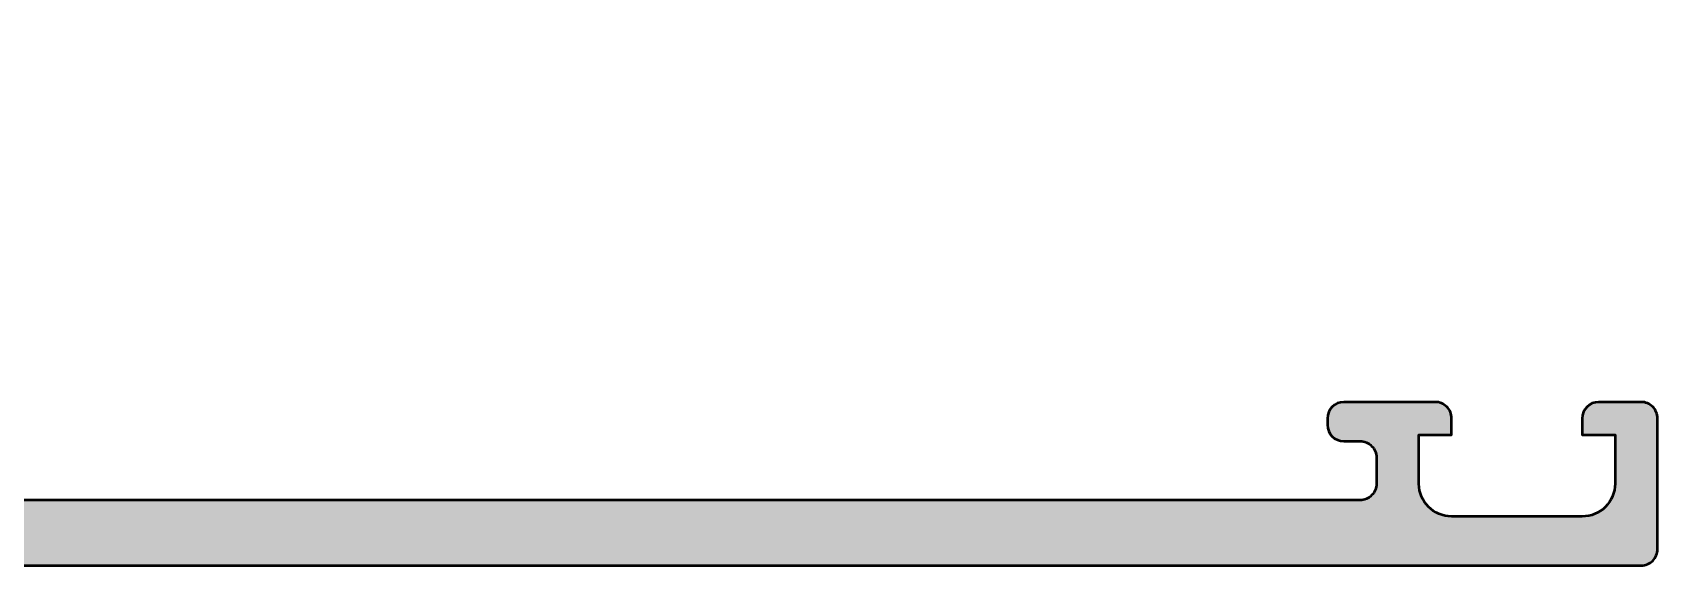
# Model space of a CAD drawing. Extents: x 0 to 128, y 0 to 90.
# Drawn here: x 78.28 to 128, y 0 to 16.3 of the extents above; entities that cross this region are included whole.
import ezdxf

# ---------------------------------------------------------------- set-up
doc = ezdxf.new("R2010")
doc.units = 0
doc.layers.add('0S-Alu contour', color=7, linetype='Continuous', lineweight=50)
doc.layers.add('0S-Alu hatch', color=252, linetype='Continuous', lineweight=25)

# ---------------------------------------------------------------- blocks, each defined once
blk = doc.blocks.new('462330__A95D37FD_48C2_4D55_8CF1_F7A8AE7CBAEC_')
at = {"layer": '0S-Alu hatch'}
h = blk.add_hatch(color=256, dxfattribs=at)
edge = h.paths.add_edge_path()
edge.add_line((77.10000000000004, 2.000000000000013), (71.02875295001213, 2.433660503570579))
edge.add_ellipse((71.10000110828429, 3.431119503563734), major_axis=(-1.000000378362188, 0), ratio=1, start_angle=8.537736391645012e-06, end_angle=85.91432110672099, ccw=False)
edge.add_line((70.10000072992212, 3.431119354686233), (70.10000000000004, 10.1))
edge.add_ellipse((70.60000124605585, 10.09999890522815), major_axis=(-0.5000012460570294, 0), ratio=1, start_angle=270.000059144424, end_angle=359.999874550462, ccw=False)
edge.add_line((70.60000072992212, 10.60000015128491), (71.50000000000001, 10.60000000000001))
edge.add_arc((71.50000072992216, 11.10000015128485), 0.4999999999999521, 269.9999163571082, 360)
edge.add_line((72.00000072992212, 11.10000015128484), (72.00000000000004, 12.50000000000074))
edge.add_ellipse((72.07883803814128, 12.76752101532061), major_axis=(-0.2788959122965632, 0), ratio=1, start_angle=-1.1645299000825275, end_angle=73.57983452474468, ccw=False)
edge.add_line((71.79999972992215, 12.77318915127714), (71.79999900000004, 13.22678299999224))
edge.add_ellipse((72.07886890940796, 13.23244226912665), major_axis=(-0.2789273269156594, 0), ratio=1, start_angle=-73.57528143294519, end_angle=1.1625769736472193, ccw=False)
edge.add_line((72.00000072992215, 13.49998715127712), (72.00000000000001, 15.37999800000075))
edge.add_arc((71.70000072992215, 15.37999815128565), 0.2999999999999829, 359.9999711101367, 450)
edge.add_line((71.70000072992215, 15.67999815128563), (70.72002568095725, 15.67999800000075))
edge.add_arc((70.72002641087936, 15.37999815128565), 0.2999999999999936, 90.00013940492396, 180)
edge.add_line((70.42002641087936, 15.37999815128565), (70.42002568095727, 12.62000000000075))
edge.add_ellipse((70.30002692700798, 12.6199989052381), major_axis=(-0.1199987539542833, 0), ratio=1, start_angle=89.99975356383038, end_angle=180.0005227158989, ccw=False)
edge.add_line((70.30002641087863, 12.50000015128494), (65.99994439642526, 12.50000000000005))
edge.add_ellipse((65.99994538460828, 13.00000025826), major_axis=(-0.5000002582609234, 0), ratio=1, start_angle=1.2253957095254009e-05, end_angle=89.9998867626258, ccw=False)
edge.add_line((65.49994512634737, 13.00000015128502), (65.49994439642538, 13.70000000000019))
edge.add_line((65.49994439642538, 13.70000000000019), (66.88143985404757, 16.09282032302732))
edge.add_arc((66.76182534169885, 16.16188036663646), 0.1381197846484886, 329.9997942543942, 453.6515491367376)
edge.add_arc((67.07146248664698, 11.31000108375461), 4.999869236974234, 93.65154913674301, 116.1005569611627)
edge.add_ellipse((63.99997292813471, 17.60005755479198), major_axis=(-2.000063781674495, 0), ratio=1, start_angle=64.1580672368334, end_angle=115.8419327631662, ccw=False)
edge.add_arc((60.92848336962241, 11.3100010837547), 4.999869236974176, 63.89944303883657, 86.34845086325608)
edge.add_arc((61.2381205145706, 16.16188036663647), 0.1381197846484962, 86.34845086325971, 210.0000000000028)
edge.add_line((61.11850527229978, 16.09282047431222), (62.49999999999986, 13.70000000000019))
edge.add_line((62.49999999999986, 13.70000000000019), (62.49999999999993, 13.0000000000001))
edge.add_ellipse((62.00000124605407, 12.99999890523174), major_axis=(-0.4999987539470587, 0), ratio=1, start_angle=89.9999408554799, end_angle=180.000125449538, ccw=False)
edge.add_line((62.00000072992206, 12.50000015128495), (57.69997431904286, 12.50000000000005))
edge.add_ellipse((57.69997530723053, 12.62000025826161), major_axis=(-0.1200002582656348, 0), ratio=1, start_angle=5.107678987315012e-05, end_angle=89.99952817616412, ccw=False)
edge.add_line((57.57997504896493, 12.62000015128498), (57.57997431904282, 15.37999800000008))
edge.add_arc((57.27997504896492, 15.37999815128498), 0.3000000000000043, 359.9999711101367, 449.9999999999973)
edge.add_line((57.27997504896494, 15.67999815128499), (56.30000000000005, 15.67999800000009))
edge.add_arc((56.30000072992215, 15.37999815128498), 0.2999999999999989, 90.00013940492396, 180)
edge.add_line((56.00000072992216, 15.37999815128499), (56.00000000000004, 13.49998699999156))
edge.add_ellipse((55.92113449620829, 13.23244408287827), major_axis=(-0.2789246855081369, 0), ratio=1, start_angle=178.837070446427, end_angle=253.5756945011897, ccw=False)
edge.add_line((56.20000172992214, 13.22678315127645), (56.20000100000004, 12.77318899999158))
edge.add_ellipse((55.92116536696441, 12.76751920183801), major_axis=(-0.2788932714525051, 0), ratio=1, start_angle=106.4197524022729, end_angle=181.1648824805534, ccw=False)
edge.add_line((56.00000072992215, 12.50000015128497), (56.00000000000001, 11.1))
edge.add_arc((56.50000072992209, 11.10000015128489), 0.4999999999999787, 180.0000173297123, 269.9999999999984)
edge.add_line((56.50000072992208, 10.60000015128491), (57.40000000000002, 10.60000000000001))
edge.add_ellipse((57.40000098818011, 10.10000025825898), major_axis=(-0.4999997417420014, 0), ratio=1, start_angle=179.999987746043, end_angle=270.0001132371549, ccw=False)
edge.add_line((57.9000007299221, 10.1000001512849), (57.9, 3.431119203401324))
edge.add_ellipse((56.90000136109887, 3.431118035204163), major_axis=(-0.999998638901815, 0), ratio=1, start_angle=94.08558609440178, end_angle=180.0000669328046, ccw=False)
edge.add_line((56.97124777991001, 2.433660654855472), (50.90000000000003, 2.000000000000013))
edge.add_line((50.90000000000003, 2.000000000000013), (9.099999999999987, 1.999999999999999))
edge.add_ellipse((9.100000988183051, 2.500000258259957), major_axis=(-0.5000002582609345, 0), ratio=1, start_angle=1.2253957095254009e-05, end_angle=89.99988676262058, ccw=False)
edge.add_line((8.60000072992213, 2.500000151284903), (8.600000000000023, 3.299999999999998))
edge.add_ellipse((9.10000124605585, 3.299998905228133), major_axis=(-0.500001246057026, 0), ratio=1, start_angle=270.0000591444199, end_angle=359.999874550462, ccw=False)
edge.add_line((9.100000729922133, 3.800000151284893), (9.600000000000026, 3.799999999999999))
edge.add_arc((9.600000729922133, 4.300000151284891), 0.4999999999999983, 269.9999163571131, 360)
edge.add_line((10.10000072992213, 4.300000151284894), (10.10000000000002, 4.499999999999998))
edge.add_arc((9.60000072992213, 4.500000151284893), 0.5, 359.9999826492693, 450)
edge.add_line((9.60000072992213, 5.000000151284893), (6.800000000000013, 5))
edge.add_arc((6.800000729922119, 4.500000151284892), 0.5000000000000009, 90.00008364293738, 180)
edge.add_line((6.300000729922118, 4.500000151284891), (6.300000000000011, 4))
edge.add_line((6.300000000000011, 4), (7.300000000000011, 4))
edge.add_line((7.300000000000011, 4), (7.300000000000011, 2.500000000000005))
edge.add_ellipse((6.300001246054564, 2.499998905230804), major_axis=(-0.9999987539460462, 0), ratio=1, start_angle=89.99997042775237, end_angle=180.0000627218637, ccw=False)
edge.add_line((6.300000729922118, 1.500000151284893), (2.300000000000012, 1.499999999999999))
edge.add_ellipse((2.300000988182316, 2.500000258259714), major_axis=(-1.000000258260204, 0), ratio=1, start_angle=6.156649305921746e-06, end_angle=89.99994338133922, ccw=False)
edge.add_line((1.300000729922117, 2.500000151284894), (1.300000000000011, 3.999999999999998))
edge.add_line((1.300000000000011, 3.999999999999998), (2.300000000000011, 3.999999999999999))
edge.add_line((2.300000000000011, 3.999999999999999), (2.30000000000001, 4.5))
edge.add_arc((1.80000072992212, 4.500000151284895), 0.4999999999999974, 359.9999826492693, 450)
edge.add_line((1.800000729922119, 5.000000151284893), (0.5000000000000006, 5))
edge.add_arc((0.5000007299221066, 4.500000151284893), 0.4999999999999992, 90.00008364293743, 180)
edge.add_line((7.299221074e-07, 4.500000151284894), (1e-16, 0.5000000000000009))
edge.add_arc((0.5000007299221068, 0.500000151284894), 0.5, 180.0000173297123, 270)
edge.add_line((0.5000007299221066, 1.512848939e-07), (127.5, 4e-16))
edge.add_arc((127.5000007299221, 0.5000001512849033), 0.5000000000000094, 269.9999163571115, 360)
edge.add_line((128.0000007299221, 0.500000151284892), (128, 4.500000000000026))
edge.add_arc((127.5000007299221, 4.50000015128491), 0.4999999999999858, 359.9999826492693, 450)
edge.add_line((127.5000007299221, 5.000000151284896), (126.2, 4.999999999999998))
edge.add_arc((126.2000007299221, 4.500000151284903), 0.4999999999999885, 90.00008364294075, 180)
edge.add_line((125.7000007299221, 4.500000151284878), (125.7, 3.999999999999999))
edge.add_line((125.7, 3.999999999999999), (126.7, 3.999999999999999))
edge.add_line((126.7, 3.999999999999999), (126.7, 2.500000000000001))
edge.add_ellipse((125.7000012460545, 2.499998905230837), major_axis=(-0.9999987539460756, 0), ratio=1, start_angle=89.99997042774987, end_angle=180.0000627218637, ccw=False)
edge.add_line((125.700000729922, 1.500000151284891), (121.7, 1.499999999999999))
edge.add_ellipse((121.7000009881823, 2.500000258259705), major_axis=(-1.000000258260193, 0), ratio=1, start_angle=6.156649305921746e-06, end_angle=89.99994338133979, ccw=False)
edge.add_line((120.7000007299221, 2.500000151284861), (120.7, 4))
edge.add_line((120.7, 4), (121.7, 4))
edge.add_line((121.7, 4), (121.7, 4.500000000000039))
edge.add_arc((121.2000007299222, 4.500000151284952), 0.4999999999999432, 359.9999826492693, 449.9999999999984)
edge.add_line((121.2000007299222, 5.000000151284895), (118.4, 5))
edge.add_arc((118.4000007299221, 4.500000151284913), 0.4999999999999805, 90.0000836429375, 180)
edge.add_line((117.9000007299221, 4.500000151284909), (117.9, 4.299999999999988))
edge.add_arc((118.4000007299221, 4.300000151284903), 0.5000000000000142, 180.0000173297123, 270)
edge.add_line((118.4000007299221, 3.800000151284889), (118.9, 3.799999999999998))
edge.add_ellipse((118.90000098818, 3.30000025825894), major_axis=(-0.4999997417420338, 0), ratio=1, start_angle=179.999987746043, end_angle=270.0001132371557, ccw=False)
edge.add_line((119.4000007299221, 3.300000151284856), (119.4, 2.500000000000063))
edge.add_ellipse((118.9000012460541, 2.499998905231756), major_axis=(-0.4999987539471439, 0), ratio=1, start_angle=89.9999408554832, end_angle=180.000125449538, ccw=False)
edge.add_line((118.9000007299221, 2.000000151284881), (77.10000000000004, 2.000000000000013))
edge = h.paths.add_edge_path()
edge.add_line((59.90000000000001, 10.90000000000001), (68.10000000000002, 10.90000000000001))
edge.add_ellipse((68.10000072992213, 10.4000001512849), major_axis=(-0.5, 0), ratio=1, start_angle=179.9999826492693, end_angle=270.0000836429375, ccw=False)
edge.add_line((68.60000000000002, 10.40000000000001), (68.60000072992213, 2.200000151284887))
edge.add_ellipse((68.10000072992213, 2.200000151284888), major_axis=(-0.5, 0), ratio=1, start_angle=89.99991635711308, end_angle=180, ccw=False)
edge.add_line((68.10000000000002, 1.699999999999994), (59.90000072992211, 1.700000151284888))
edge.add_ellipse((59.90000072992211, 2.200000151284888), major_axis=(-0.5, 0), ratio=1, start_angle=1.732971230694602e-05, end_angle=90, ccw=False)
edge.add_line((59.40000000000001, 2.199999999999993), (59.40000072992211, 10.4000001512849))
edge.add_ellipse((59.90000072992211, 10.4000001512849), major_axis=(-0.5, 0), ratio=1, start_angle=270.0000836429375, end_angle=360, ccw=False)
at = {"layer": '0S-Alu contour', "color": 7}
for points in [[(61.11850527229978, 16.09282047431222), (62.49999999999986, 13.70000000000019), (62.49999999999993, 13.0000000000001)], [(65.49994512634737, 13.00000015128502), (65.49994439642538, 13.70000000000019), (66.88143985404757, 16.09282032302732)], [(57.27997504896494, 15.67999815128499), (56.30000000000005, 15.67999800000009)], [(71.70000072992215, 15.67999815128563), (70.72002568095725, 15.67999800000075)], [(56.00000072992216, 15.37999815128499), (56.00000000000004, 13.49998699999156)], [(57.57997504896493, 12.62000015128498), (57.57997431904282, 15.37999800000008)], [(70.42002641087936, 15.37999815128565), (70.42002568095727, 12.62000000000075)], [(72.00000072992215, 13.49998715127712), (72.00000000000001, 15.37999800000075)], [(56.20000172992214, 13.22678315127645), (56.20000100000004, 12.77318899999158)], [(71.79999972992215, 12.77318915127714), (71.79999900000004, 13.22678299999224)], [(56.00000072992215, 12.50000015128497), (56.00000000000001, 11.1)], [(62.00000072992206, 12.50000015128495), (57.69997431904286, 12.50000000000005)], [(70.30002641087863, 12.50000015128494), (65.99994439642526, 12.50000000000005)], [(72.00000072992212, 11.10000015128484), (72.00000000000004, 12.50000000000074)], [(56.50000072992208, 10.60000015128491), (57.40000000000002, 10.60000000000001)], [(59.90000000000001, 10.90000000000001), (68.10000000000002, 10.90000000000001)], [(70.60000072992212, 10.60000015128491), (71.50000000000001, 10.60000000000001)], [(57.9000007299221, 10.1000001512849), (57.9, 3.431119203401324)], [(59.40000000000001, 2.199999999999993), (59.40000072992211, 10.4000001512849)], [(68.60000000000002, 10.40000000000001), (68.60000072992213, 2.200000151284888)], [(70.10000072992212, 3.431119354686233), (70.10000000000004, 10.1)], [(1.800000729922119, 5.000000151284893), (0.5000000000000006, 5)], [(9.60000072992213, 5.000000151284893), (6.800000000000013, 5)], [(121.2000007299222, 5.000000151284895), (118.4, 5)], [(127.5000007299221, 5.000000151284896), (126.2, 4.999999999999998)], [(7.299221074e-07, 4.500000151284894), (1e-16, 0.5000000000000006)], [(1.300000729922117, 2.500000151284894), (1.300000000000011, 3.999999999999998), (2.300000000000011, 3.999999999999999), (2.30000000000001, 4.5)], [(6.300000729922118, 4.500000151284891), (6.300000000000011, 4), (7.300000000000011, 4), (7.300000000000011, 2.500000000000005)], [(10.10000072992213, 4.300000151284894), (10.10000000000002, 4.499999999999998)], [(117.9000007299221, 4.500000151284909), (117.9, 4.299999999999988)], [(120.7000007299221, 2.500000151284861), (120.7, 4), (121.7, 4), (121.7, 4.500000000000039)], [(125.7000007299221, 4.500000151284878), (125.7, 3.999999999999999), (126.7, 3.999999999999999), (126.7, 2.500000000000001)], [(128.0000007299221, 0.500000151284892), (128, 4.500000000000026)], [(9.100000729922133, 3.800000151284893), (9.600000000000026, 3.799999999999999)], [(118.4000007299221, 3.800000151284889), (118.9, 3.799999999999998)], [(8.60000072992213, 2.500000151284903), (8.600000000000023, 3.299999999999998)], [(119.4000007299221, 3.300000151284856), (119.4, 2.500000000000063)], [(56.97124777991001, 2.433660654855472), (50.90000000000003, 2.000000000000013), (9.099999999999987, 1.999999999999999)], [(77.10000000000004, 2.000000000000013), (71.02875295001213, 2.433660503570579)], [(118.9000007299221, 2.000000151284881), (77.10000000000004, 2.000000000000013)], [(6.300000729922118, 1.500000151284893), (2.300000000000012, 1.499999999999999)], [(68.10000000000002, 1.699999999999994), (59.90000072992211, 1.700000151284888)], [(125.700000729922, 1.500000151284891), (121.7, 1.499999999999999)], [(0.5000007299221066, 1.512848939e-07), (127.5, 4e-16)]]:
    blk.add_lwpolyline(points, dxfattribs=at)
for centre, radius, start, end in [((61.2381205145706, 16.16188036663647), 0.1381197846484962, 86.34845086325971, 210.0000000000028), ((60.92848336962241, 11.3100010837547), 4.999869236974176, 63.89944303883657, 86.34845086325608), ((67.07146248664698, 11.31000108375461), 4.999869236974234, 93.65154913674301, 116.1005569611627), ((66.76182534169885, 16.16188036663646), 0.1381197846484886, 329.9997942543942, 93.65154913673761), ((56.30000072992215, 15.37999815128498), 0.2999999999999989, 90.00013940492396, 180), ((57.27997504896492, 15.37999815128498), 0.3000000000000043, 359.9999711101367, 89.99999999999729), ((70.72002641087936, 15.37999815128565), 0.2999999999999936, 90.00013940492396, 180), ((71.70000072992215, 15.37999815128565), 0.2999999999999829, 359.9999711101367, 90), ((56.50000072992209, 11.10000015128489), 0.4999999999999787, 180.0000173297123, 269.9999999999984), ((71.50000072992216, 11.10000015128485), 0.4999999999999521, 269.9999163571082, 0), ((0.5000007299221066, 4.500000151284893), 0.4999999999999992, 90.00008364293743, 180), ((1.80000072992212, 4.500000151284895), 0.4999999999999974, 359.9999826492693, 90.0000000000001), ((6.800000729922119, 4.500000151284892), 0.5000000000000009, 90.00008364293738, 180), ((9.60000072992213, 4.500000151284893), 0.5, 359.9999826492693, 90), ((118.4000007299221, 4.500000151284913), 0.4999999999999805, 90.0000836429375, 180), ((121.2000007299222, 4.500000151284952), 0.4999999999999432, 359.9999826492693, 89.99999999999837), ((126.2000007299221, 4.500000151284903), 0.4999999999999885, 90.00008364294075, 180), ((127.5000007299221, 4.50000015128491), 0.4999999999999858, 359.9999826492693, 90), ((9.600000729922133, 4.300000151284891), 0.4999999999999983, 269.9999163571131, 0), ((118.4000007299221, 4.300000151284903), 0.5000000000000142, 180.0000173297123, 270), ((0.5000007299221068, 0.500000151284894), 0.5, 180.0000173297123, 270), ((127.5000007299221, 0.5000001512849033), 0.5000000000000094, 269.9999163571115, 0)]:
    blk.add_arc(centre, radius, start, end, dxfattribs=at)
at = {"layer": '0S-Alu contour', "color": 7, "extrusion": (0, 0, -1)}
for centre, radius, start, end in [((-63.99997292813471, 17.60005755479198), 2.000063781674495, 244.1580672368338, 295.8419327631666), ((-55.92113449620829, 13.23244408287827), 0.2789246855081369, 106.4243054988103, 181.1629295535731), ((-72.07886890940796, 13.23244226912665), 0.2789273269156594, 358.8374230263528, 73.57528143294529), ((-62.00000124605407, 12.99999890523174), 0.4999987539470587, 179.999874550462, 270.0000591445201), ((-65.99994538460828, 13.00000025826), 0.5000002582609234, 270.0001132373742, 359.9999877460429), ((-55.92116536696441, 12.76751920183801), 0.2788932714525051, 178.8351175194466, 253.5802475977271), ((-57.69997530723053, 12.62000025826161), 0.1200002582656348, 270.0004718238359, 359.9999489232101), ((-70.30002692700798, 12.6199989052381), 0.1199987539542833, 179.9994772841011, 270.0002464361696), ((-72.07883803814128, 12.76752101532061), 0.2788959122965632, 286.4201654752553, 1.164529900082466), ((-57.40000098818011, 10.10000025825898), 0.4999997417420014, 89.99988676284514, 180.0000122539571), ((-59.90000072992211, 10.4000001512849), 0.5, 0, 89.9999163570625), ((-68.10000072992213, 10.4000001512849), 0.5, 89.9999163570625, 180.0000173507308), ((-70.60000124605585, 10.09999890522815), 0.5000012460570294, 0.0001254495380173, 89.99994085557601), ((-9.10000124605585, 3.299998905228133), 0.500001246057026, 0.0001254495380173, 89.99994085558009), ((-118.90000098818, 3.30000025825894), 0.4999997417420338, 89.99988676284433, 180.0000122539571), ((-56.90000136109887, 3.431118035204163), 0.999998638901815, 179.9999330671954, 265.9144139055982), ((-71.10000110828429, 3.431119503563734), 1.000000378362188, 274.085678893279, 359.9999914622636), ((-2.300000988182316, 2.500000258259714), 1.000000258260204, 270.0000566186608, 359.9999938433507), ((-6.300001246054564, 2.499998905230804), 0.9999987539460462, 179.9999372781363, 270.0000295722477), ((-9.100000988183051, 2.500000258259957), 0.5000002582609345, 270.0001132373794, 359.9999877460429), ((-118.9000012460541, 2.499998905231756), 0.4999987539471439, 179.999874550462, 270.0000591445168), ((-121.7000009881823, 2.500000258259705), 1.000000258260193, 270.0000566186602, 359.9999938433507), ((-125.7000012460545, 2.499998905230837), 0.9999987539460756, 179.9999372781363, 270.0000295722501), ((-59.90000072992211, 2.200000151284888), 0.5, 270, 359.9999826702877), ((-68.10000072992213, 2.200000151284888), 0.5, 180, 270.0000836428869)]:
    blk.add_arc(centre, radius, start, end, dxfattribs=at)
blk = doc.blocks.new('442260__B3B79F2F_A5DC_4267_83A0_D2DF880FC857_')
at = {"layer": '0S-Alu contour', "color": 7}
blk.add_blockref('462330__A95D37FD_48C2_4D55_8CF1_F7A8AE7CBAEC_', (0, 0), dxfattribs=at)

msp = doc.modelspace()

# ---------------------------------------------------------------- block references
at = {"layer": '0S-Alu contour', "color": 7}
msp.add_blockref('442260__B3B79F2F_A5DC_4267_83A0_D2DF880FC857_', (0, 0), dxfattribs=at)

doc.saveas('drawing.dxf')
